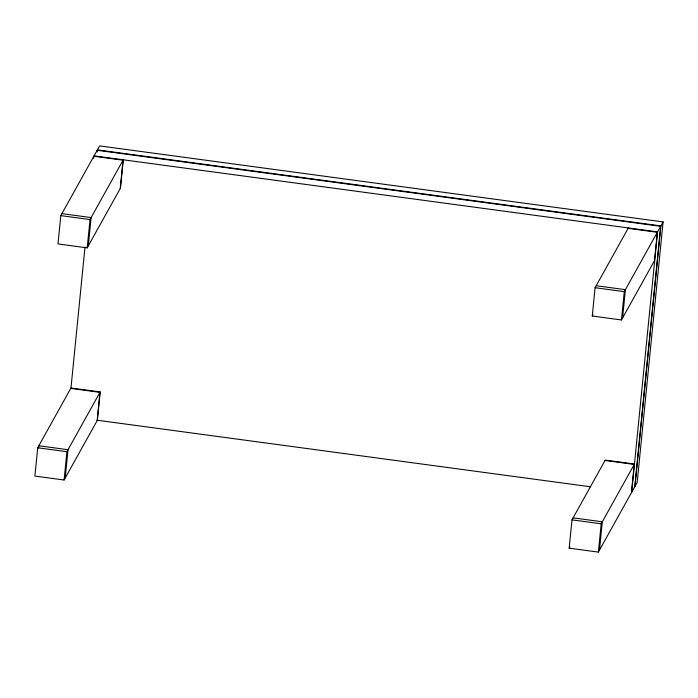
<?xml version="1.0" encoding="UTF-8"?>
<svg xmlns="http://www.w3.org/2000/svg" width="698" height="698" viewBox="0 0 698 698"><rect width="100%" height="100%" fill="white"/><g stroke="black" fill="none" stroke-linecap="round" stroke-linejoin="round"><path stroke-width="1.05" d="M37.718 447.767L34.9 476.08L64.103 480.015L97.371 420.248L100.189 391.944L70.978 388.001L37.718 447.767L66.921 451.711L100.189 391.944M598.378 552.101L601.196 523.797L634.465 464.022L605.262 460.087L571.994 519.853L569.175 548.166L598.378 552.101L637.195 482.37L663.1 221.92L99.622 145.899L60.805 215.63L57.995 243.934L87.198 247.877L120.466 188.111L123.276 159.798L90.016 219.565L87.198 247.877M38.617 447.872L38.826 445.778L68.029 449.713L65.211 478.025M93.645 158.35L93.855 156.256L123.057 160.2L120.239 188.504M70.978 388.001L84.999 247.057M64.103 480.015L66.921 451.711M97.188 152.051L97.397 149.878L660.884 225.908L663.1 221.92M88.306 245.888L91.124 217.575L61.921 213.632M97.144 420.65L99.962 392.337L70.76 388.402M654.741 260.197L621.473 319.963L592.27 316.019L595.089 287.707L628.348 227.941M621.473 319.963L624.291 291.651L660.884 225.908L634.971 486.358M599.486 550.111L602.304 521.799L573.102 517.864M622.581 317.965L625.399 289.661L596.197 285.718M631.428 492.736L634.238 464.423L605.035 460.479M654.515 260.59L657.333 232.286L628.13 228.342M631.646 492.334L657.56 231.884L94.073 155.855M634.752 486.759L660.657 226.309L97.179 150.279M592.27 316.019L593.012 314.693M569.175 548.166L569.917 546.831M60.805 215.63L90.016 219.565M595.089 287.707L624.291 291.651M97.371 420.248L590.569 486.794M571.994 519.853L601.196 523.797"/></g></svg>
